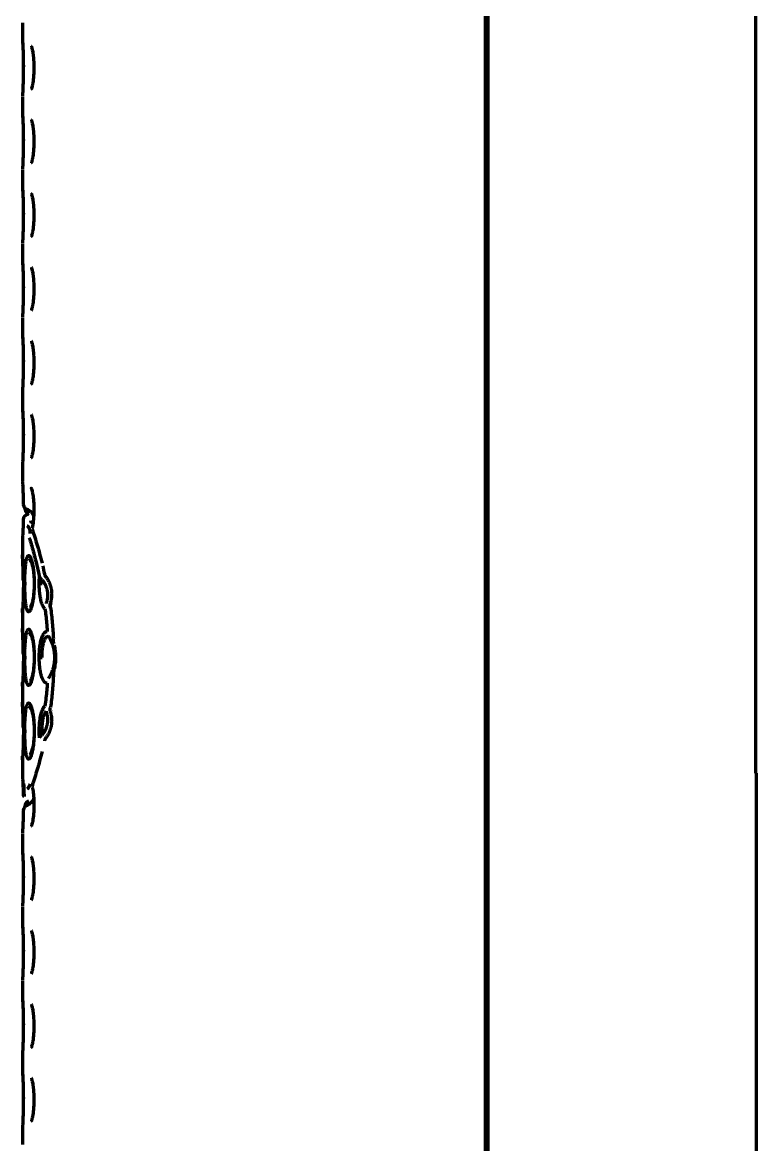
# Model space of a CAD drawing. Header units: inches. Extents: x -3077 to 7201, y 316 to 5463.
# Drawn here: x 5522.8 to 5557.7, y 2820.1 to 2873.4 of the extents above; entities that cross this region are included whole.
import ezdxf

# ---------------------------------------------------------------- set-up
doc = ezdxf.new("R2010")
doc.units = ezdxf.units.IN

msp = doc.modelspace()

# ---------------------------------------------------------------- linework, layer by layer
at = {"linetype": 'Continuous', "lineweight": 70}
for p, q in [((5557.603, 2957.856), (5557.603, 2837.756)), ((5544.779, 2778.654), (5544.779, 2953.332)), ((5544.826, 2778.716), (5544.826, 2953.271)), ((5544.904, 2778.716), (5544.904, 2953.271)), ((5522.779, 2873.391), (5522.779, 2872.621)), ((5522.781, 2869.938), (5522.78, 2869.919)), ((5522.779, 2869.891), (5522.779, 2869.121)), ((5522.779, 2866.391), (5522.779, 2865.621)), ((5522.781, 2866.438), (5522.78, 2866.419)), ((5522.779, 2862.891), (5522.779, 2862.121)), ((5522.781, 2862.938), (5522.78, 2862.919)), ((5522.779, 2859.391), (5522.779, 2858.621)), ((5522.781, 2859.438), (5522.78, 2859.419)), ((5522.779, 2855.891), (5522.779, 2855.121)), ((5522.781, 2855.938), (5522.78, 2855.919)), ((5522.779, 2852.391), (5522.779, 2851.621)), ((5522.781, 2852.438), (5522.78, 2852.419)), ((5522.894, 2850.331), (5522.907, 2850.246)), ((5523.061, 2850.067), (5522.904, 2849.983)), ((5523.242, 2849.347), (5523.263, 2849.239)), ((5523.254, 2849.407), (5523.246, 2849.378)), ((5523.252, 2849.314), (5523.258, 2849.238)), ((5522.779, 2848.891), (5522.779, 2848.121)), ((5522.779, 2848.101), (5522.779, 2848.121)), ((5522.894, 2846.756), (5522.974, 2846.756)), ((5523.323, 2846.756), (5523.337, 2846.756)), ((5523.578, 2846.756), (5523.709, 2846.756)), ((5522.779, 2845.411), (5522.779, 2845.391)), ((5524.114, 2845.624), (5524.099, 2845.591)), ((5522.779, 2845.391), (5522.779, 2844.621)), ((5522.779, 2844.601), (5522.779, 2844.621)), ((5522.894, 2843.256), (5522.974, 2843.256)), ((5523.323, 2843.256), (5523.337, 2843.256)), ((5523.578, 2843.256), (5523.709, 2843.256)), ((5522.779, 2841.911), (5522.779, 2841.891)), ((5522.779, 2841.891), (5522.779, 2841.121)), ((5522.779, 2841.101), (5522.779, 2841.121)), ((5524.099, 2840.922), (5524.114, 2840.888)), ((5524.131, 2840.678), (5524.138, 2840.669)), ((5522.894, 2839.756), (5522.974, 2839.756)), ((5523.323, 2839.756), (5523.337, 2839.756)), ((5523.578, 2839.756), (5523.709, 2839.756)), ((5522.779, 2838.411), (5522.779, 2838.391)), ((5522.779, 2838.391), (5522.779, 2837.621)), ((5557.654, 2837.756), (5557.603, 2837.756)), ((5557.654, 2774.131), (5557.654, 2837.756)), ((5523.263, 2837.272), (5523.238, 2837.161)), ((5523.252, 2837.198), (5523.249, 2837.103)), ((5523.258, 2837.273), (5523.252, 2837.198)), ((5522.908, 2836.267), (5522.894, 2836.181)), ((5522.779, 2834.891), (5522.779, 2834.121)), ((5522.779, 2831.391), (5522.779, 2830.621)), ((5522.781, 2831.438), (5522.78, 2831.419)), ((5522.779, 2827.891), (5522.779, 2827.121)), ((5522.781, 2827.938), (5522.78, 2827.919)), ((5522.779, 2824.391), (5522.779, 2823.621)), ((5522.781, 2824.438), (5522.78, 2824.419)), ((5522.779, 2820.891), (5522.779, 2820.121)), ((5522.781, 2820.938), (5522.78, 2820.919))]:
    msp.add_line(p, q, dxfattribs=at)
for centre, major_axis, ratio, start_param, end_param in [((5523.071, 2850.522), (-0.234, -0.089), 0.983214, 5.914532, 6.853297), ((5523.182, 2850.298), (0.106, 0.227), 0.805237, 1.945096, 3.138722), ((5523.067, 2849.8), (0.236, 0.082), 0.981783, 1.278121, 2.802583), ((5523.182, 2836.214), (0.106, -0.227), 0.805237, 3.143468, 4.33809)]:
    msp.add_ellipse(centre, major_axis=major_axis, ratio=ratio, start_param=start_param, end_param=end_param, dxfattribs=at)
for points, knots in [([(5522.779, 2872.62), (5522.779, 2872.617), (5522.779, 2872.609), (5522.779, 2872.599), (5522.78, 2872.593), (5522.78, 2872.592), (5522.78, 2872.591), (5522.78, 2872.59), (5522.78, 2872.589), (5522.78, 2872.585), (5522.783, 2872.534), (5522.796, 2872.317), (5522.813, 2871.931), (5522.819, 2871.62), (5522.821, 2871.438)], [0, 0, 0, 0, 0.005451, 0.013653, 0.014988, 0.015852, 0.016811, 0.018403, 0.022098, 0.036367, 0.226729, 0.471139, 0.720389, 1, 1, 1, 1]), ([(5522.78, 2872.588), (5522.78, 2872.588), (5522.78, 2872.588), (5522.781, 2872.574), (5522.787, 2872.472), (5522.797, 2872.302), (5522.802, 2872.158), (5522.803, 2872.141)], [0, 0, 0, 0, 0.009366, 0.125991, 0.50913, 0.941771, 1, 1, 1, 1]), ([(5522.803, 2872.141), (5522.808, 2872.034), (5522.816, 2871.781), (5522.821, 2871.473), (5522.822, 2871.305), (5522.822, 2871.305)], [0, 0, 0, 0, 0.452432, 0.999953, 1, 1, 1, 1]), ([(5523.199, 2872.283), (5523.201, 2872.28), (5523.208, 2872.263), (5523.233, 2872.178), (5523.259, 2872.069), (5523.271, 2871.975), (5523.273, 2871.954)], [0, 0, 0, 0, 0.178169, 0.4765, 0.887764, 1, 1, 1, 1]), ([(5522.821, 2871.438), (5522.822, 2871.248), (5522.821, 2870.896), (5522.807, 2870.421), (5522.789, 2870.079), (5522.783, 2869.969), (5522.781, 2869.938)], [0, 0, 0, 0, 0.268394, 0.530216, 0.758686, 1, 1, 1, 1]), ([(5523.32, 2871.374), (5523.321, 2871.358), (5523.329, 2871.197), (5523.314, 2870.896), (5523.286, 2870.603), (5523.264, 2870.497), (5523.26, 2870.479)], [0, 0, 0, 0, 0.051676, 0.507762, 0.911768, 1, 1, 1, 1]), ([(5523.26, 2870.479), (5523.249, 2870.416), (5523.232, 2870.32), (5523.205, 2870.242), (5523.202, 2870.234), (5523.201, 2870.233)], [0, 0, 0, 0, 0.446092, 0.85264, 1, 1, 1, 1]), ([(5522.779, 2869.12), (5522.779, 2869.117), (5522.779, 2869.109), (5522.779, 2869.099), (5522.78, 2869.093), (5522.78, 2869.092), (5522.78, 2869.091), (5522.78, 2869.09), (5522.78, 2869.089), (5522.78, 2869.085), (5522.783, 2869.034), (5522.796, 2868.817), (5522.813, 2868.431), (5522.819, 2868.12), (5522.821, 2867.938)], [0, 0, 0, 0, 0.005452, 0.013653, 0.014988, 0.015852, 0.016811, 0.018403, 0.022098, 0.036366, 0.226711, 0.471122, 0.720371, 1, 1, 1, 1]), ([(5522.78, 2869.088), (5522.78, 2869.088), (5522.78, 2869.088), (5522.781, 2869.074), (5522.787, 2868.972), (5522.797, 2868.802), (5522.802, 2868.658), (5522.803, 2868.641)], [0, 0, 0, 0, 0.009366, 0.125992, 0.509132, 0.941774, 1, 1, 1, 1]), ([(5522.803, 2868.641), (5522.808, 2868.534), (5522.816, 2868.281), (5522.821, 2867.973), (5522.822, 2867.805), (5522.822, 2867.805)], [0, 0, 0, 0, 0.452435, 0.999956, 1, 1, 1, 1]), ([(5523.199, 2868.783), (5523.201, 2868.78), (5523.208, 2868.763), (5523.233, 2868.678), (5523.259, 2868.569), (5523.271, 2868.475), (5523.273, 2868.454)], [0, 0, 0, 0, 0.178169, 0.4765, 0.887764, 1, 1, 1, 1]), ([(5522.821, 2867.938), (5522.822, 2867.748), (5522.821, 2867.396), (5522.807, 2866.921), (5522.789, 2866.579), (5522.783, 2866.469), (5522.781, 2866.438)], [0, 0, 0, 0, 0.268394, 0.530216, 0.758686, 1, 1, 1, 1]), ([(5523.32, 2867.874), (5523.321, 2867.858), (5523.329, 2867.697), (5523.314, 2867.396), (5523.286, 2867.103), (5523.264, 2866.997), (5523.26, 2866.979)], [0, 0, 0, 0, 0.051676, 0.507762, 0.911768, 1, 1, 1, 1]), ([(5523.26, 2866.979), (5523.249, 2866.916), (5523.232, 2866.82), (5523.205, 2866.742), (5523.202, 2866.734), (5523.201, 2866.733)], [0, 0, 0, 0, 0.446092, 0.85264, 1, 1, 1, 1]), ([(5522.779, 2865.62), (5522.779, 2865.617), (5522.779, 2865.609), (5522.779, 2865.599), (5522.78, 2865.593), (5522.78, 2865.592), (5522.78, 2865.591), (5522.78, 2865.59), (5522.78, 2865.589), (5522.78, 2865.585), (5522.783, 2865.534), (5522.796, 2865.317), (5522.813, 2864.931), (5522.819, 2864.62), (5522.821, 2864.438)], [0, 0, 0, 0, 0.005451, 0.013653, 0.014988, 0.015852, 0.016811, 0.018403, 0.022098, 0.036368, 0.226747, 0.471156, 0.720407, 1, 1, 1, 1]), ([(5522.78, 2865.588), (5522.78, 2865.588), (5522.78, 2865.588), (5522.781, 2865.574), (5522.787, 2865.472), (5522.797, 2865.302), (5522.802, 2865.158), (5522.803, 2865.141)], [0, 0, 0, 0, 0.009366, 0.125992, 0.509132, 0.941773, 1, 1, 1, 1]), ([(5522.803, 2865.141), (5522.808, 2865.034), (5522.816, 2864.781), (5522.821, 2864.473), (5522.822, 2864.305), (5522.822, 2864.305)], [0, 0, 0, 0, 0.452434, 0.999955, 1, 1, 1, 1]), ([(5523.199, 2865.283), (5523.201, 2865.28), (5523.208, 2865.263), (5523.233, 2865.178), (5523.259, 2865.069), (5523.271, 2864.975), (5523.273, 2864.954)], [0, 0, 0, 0, 0.178169, 0.4765, 0.887764, 1, 1, 1, 1]), ([(5522.821, 2864.438), (5522.822, 2864.248), (5522.821, 2863.896), (5522.807, 2863.421), (5522.789, 2863.079), (5522.783, 2862.969), (5522.781, 2862.938)], [0, 0, 0, 0, 0.268394, 0.530216, 0.758686, 1, 1, 1, 1]), ([(5523.32, 2864.374), (5523.321, 2864.358), (5523.329, 2864.197), (5523.314, 2863.896), (5523.286, 2863.603), (5523.264, 2863.497), (5523.26, 2863.479)], [0, 0, 0, 0, 0.051676, 0.507762, 0.911768, 1, 1, 1, 1]), ([(5523.26, 2863.479), (5523.249, 2863.416), (5523.232, 2863.32), (5523.205, 2863.242), (5523.202, 2863.234), (5523.201, 2863.233)], [0, 0, 0, 0, 0.446092, 0.85264, 1, 1, 1, 1]), ([(5522.779, 2862.12), (5522.779, 2862.117), (5522.779, 2862.109), (5522.779, 2862.099), (5522.78, 2862.093), (5522.78, 2862.092), (5522.78, 2862.091), (5522.78, 2862.09), (5522.78, 2862.089), (5522.78, 2862.085), (5522.783, 2862.034), (5522.796, 2861.817), (5522.813, 2861.431), (5522.819, 2861.12), (5522.821, 2860.938)], [0, 0, 0, 0, 0.005452, 0.013653, 0.014988, 0.015852, 0.016811, 0.018403, 0.022098, 0.036367, 0.226718, 0.471129, 0.720378, 1, 1, 1, 1]), ([(5522.78, 2862.088), (5522.78, 2862.088), (5522.78, 2862.088), (5522.781, 2862.074), (5522.787, 2861.972), (5522.797, 2861.802), (5522.802, 2861.658), (5522.803, 2861.641)], [0, 0, 0, 0, 0.009366, 0.125991, 0.50913, 0.941771, 1, 1, 1, 1]), ([(5522.803, 2861.641), (5522.808, 2861.534), (5522.816, 2861.281), (5522.821, 2860.973), (5522.822, 2860.805), (5522.822, 2860.805)], [0, 0, 0, 0, 0.452432, 0.999953, 1, 1, 1, 1]), ([(5523.199, 2861.783), (5523.201, 2861.78), (5523.208, 2861.763), (5523.233, 2861.678), (5523.259, 2861.569), (5523.271, 2861.475), (5523.273, 2861.454)], [0, 0, 0, 0, 0.178169, 0.4765, 0.887764, 1, 1, 1, 1]), ([(5522.821, 2860.938), (5522.822, 2860.748), (5522.821, 2860.396), (5522.807, 2859.921), (5522.789, 2859.579), (5522.783, 2859.469), (5522.781, 2859.438)], [0, 0, 0, 0, 0.268394, 0.530216, 0.758686, 1, 1, 1, 1]), ([(5523.32, 2860.874), (5523.321, 2860.858), (5523.329, 2860.697), (5523.314, 2860.396), (5523.286, 2860.103), (5523.264, 2859.997), (5523.26, 2859.979)], [0, 0, 0, 0, 0.051676, 0.507762, 0.911768, 1, 1, 1, 1]), ([(5523.26, 2859.979), (5523.249, 2859.916), (5523.232, 2859.82), (5523.205, 2859.742), (5523.202, 2859.734), (5523.201, 2859.733)], [0, 0, 0, 0, 0.446092, 0.85264, 1, 1, 1, 1]), ([(5522.779, 2858.62), (5522.779, 2858.617), (5522.779, 2858.609), (5522.779, 2858.599), (5522.78, 2858.593), (5522.78, 2858.592), (5522.78, 2858.591), (5522.78, 2858.59), (5522.78, 2858.589), (5522.78, 2858.585), (5522.783, 2858.534), (5522.796, 2858.317), (5522.813, 2857.931), (5522.819, 2857.62), (5522.821, 2857.438)], [0, 0, 0, 0, 0.005451, 0.013653, 0.014988, 0.015852, 0.016811, 0.018403, 0.022098, 0.036368, 0.226747, 0.471156, 0.720407, 1, 1, 1, 1]), ([(5522.78, 2858.588), (5522.78, 2858.588), (5522.78, 2858.588), (5522.781, 2858.574), (5522.787, 2858.472), (5522.797, 2858.302), (5522.802, 2858.158), (5522.803, 2858.141)], [0, 0, 0, 0, 0.009366, 0.125992, 0.509133, 0.941774, 1, 1, 1, 1]), ([(5523.199, 2858.283), (5523.201, 2858.28), (5523.208, 2858.263), (5523.233, 2858.178), (5523.259, 2858.069), (5523.271, 2857.975), (5523.273, 2857.954)], [0, 0, 0, 0, 0.178169, 0.4765, 0.887764, 1, 1, 1, 1]), ([(5522.803, 2858.141), (5522.808, 2858.034), (5522.816, 2857.781), (5522.821, 2857.473), (5522.822, 2857.305), (5522.822, 2857.305)], [0, 0, 0, 0, 0.452436, 0.999956, 1, 1, 1, 1]), ([(5522.821, 2857.438), (5522.822, 2857.248), (5522.821, 2856.896), (5522.807, 2856.421), (5522.789, 2856.079), (5522.783, 2855.969), (5522.781, 2855.938)], [0, 0, 0, 0, 0.268394, 0.530216, 0.758686, 1, 1, 1, 1]), ([(5523.32, 2857.374), (5523.321, 2857.358), (5523.329, 2857.197), (5523.314, 2856.896), (5523.286, 2856.603), (5523.264, 2856.497), (5523.26, 2856.479)], [0, 0, 0, 0, 0.051676, 0.507762, 0.911768, 1, 1, 1, 1]), ([(5523.26, 2856.479), (5523.249, 2856.416), (5523.232, 2856.32), (5523.205, 2856.242), (5523.202, 2856.234), (5523.201, 2856.233)], [0, 0, 0, 0, 0.446092, 0.85264, 1, 1, 1, 1]), ([(5522.779, 2855.12), (5522.779, 2855.117), (5522.779, 2855.109), (5522.779, 2855.099), (5522.78, 2855.093), (5522.78, 2855.092), (5522.78, 2855.091), (5522.78, 2855.09), (5522.78, 2855.089), (5522.78, 2855.085), (5522.783, 2855.034), (5522.796, 2854.817), (5522.813, 2854.431), (5522.819, 2854.12), (5522.821, 2853.938)], [0, 0, 0, 0, 0.005452, 0.013653, 0.014988, 0.015852, 0.016811, 0.018403, 0.022098, 0.036367, 0.226725, 0.471135, 0.720384, 1, 1, 1, 1]), ([(5522.78, 2855.088), (5522.78, 2855.088), (5522.78, 2855.088), (5522.781, 2855.074), (5522.787, 2854.972), (5522.797, 2854.802), (5522.802, 2854.658), (5522.803, 2854.641)], [0, 0, 0, 0, 0.009366, 0.125992, 0.509132, 0.941773, 1, 1, 1, 1]), ([(5522.803, 2854.641), (5522.808, 2854.534), (5522.816, 2854.281), (5522.821, 2853.973), (5522.822, 2853.805), (5522.822, 2853.805)], [0, 0, 0, 0, 0.452434, 0.999955, 1, 1, 1, 1]), ([(5523.199, 2854.783), (5523.201, 2854.78), (5523.208, 2854.763), (5523.233, 2854.678), (5523.259, 2854.569), (5523.271, 2854.475), (5523.273, 2854.454)], [0, 0, 0, 0, 0.178169, 0.4765, 0.887764, 1, 1, 1, 1]), ([(5522.821, 2853.938), (5522.822, 2853.748), (5522.821, 2853.396), (5522.807, 2852.921), (5522.789, 2852.579), (5522.783, 2852.469), (5522.781, 2852.438)], [0, 0, 0, 0, 0.268394, 0.530216, 0.758686, 1, 1, 1, 1]), ([(5523.32, 2853.874), (5523.321, 2853.858), (5523.329, 2853.697), (5523.314, 2853.396), (5523.286, 2853.103), (5523.264, 2852.997), (5523.26, 2852.979)], [0, 0, 0, 0, 0.051676, 0.507762, 0.911768, 1, 1, 1, 1]), ([(5523.26, 2852.979), (5523.249, 2852.916), (5523.232, 2852.82), (5523.205, 2852.742), (5523.202, 2852.734), (5523.201, 2852.733)], [0, 0, 0, 0, 0.446092, 0.85264, 1, 1, 1, 1]), ([(5522.781, 2851.569), (5522.782, 2851.565), (5522.784, 2851.519), (5522.796, 2851.318), (5522.804, 2851.119), (5522.807, 2851.026)], [0, 0, 0, 0, 0.304914, 0.718097, 1, 1, 1, 1]), ([(5523.199, 2851.284), (5523.199, 2851.284), (5523.198, 2851.286), (5523.212, 2851.253), (5523.238, 2851.159), (5523.277, 2850.964), (5523.313, 2850.656), (5523.329, 2850.246), (5523.311, 2849.833), (5523.277, 2849.545), (5523.255, 2849.443), (5523.25, 2849.422)], [0, 0, 0, 0, 0.004002, 0.064211, 0.150309, 0.266186, 0.418417, 0.596531, 0.788209, 0.953249, 1, 1, 1, 1]), ([(5522.912, 2850.247), (5522.915, 2850.233), (5522.928, 2850.193), (5522.973, 2850.139), (5523.026, 2850.096), (5523.063, 2850.079), (5523.078, 2850.074)], [0, 0, 0, 0, 0.167391, 0.47993, 0.805158, 1, 1, 1, 1]), ([(5523.337, 2849.927), (5523.328, 2849.958), (5523.302, 2850.021), (5523.262, 2850.078), (5523.226, 2850.12), (5523.213, 2850.133), (5523.185, 2850.16), (5523.17, 2850.173), (5523.123, 2850.21), (5523.088, 2850.234), (5523.049, 2850.255)], [0, 0, 0, 0, 0.237175, 0.49145, 0.49145, 0.618588, 0.618588, 0.745725, 0.745725, 1, 1, 1, 1]), ([(5522.818, 2849.8), (5522.816, 2849.727), (5522.813, 2849.593), (5522.807, 2849.423), (5522.801, 2849.282), (5522.795, 2849.167), (5522.79, 2849.076), (5522.786, 2849.006), (5522.783, 2848.955), (5522.781, 2848.92), (5522.779, 2848.898), (5522.779, 2848.892), (5522.779, 2848.891)], [0, 0, 0, 0, 0.10079, 0.20158, 0.30237, 0.40316, 0.50395, 0.60474, 0.70553, 0.80632, 0.90711, 1, 1, 1, 1]), ([(5522.857, 2849.857), (5522.842, 2849.848), (5522.831, 2849.838), (5522.818, 2849.819), (5522.815, 2849.81), (5522.818, 2849.8)], [0, 0, 0, 0, 0.5, 0.5, 1, 1, 1, 1]), ([(5523.252, 2849.314), (5523.288, 2849.203), (5523.326, 2849.087), (5523.402, 2848.843), (5523.44, 2848.716), (5523.518, 2848.45), (5523.557, 2848.312), (5523.634, 2848.025), (5523.673, 2847.876), (5523.712, 2847.721)], [0, 0, 0, 0, 0.25, 0.25, 0.5, 0.5, 0.75, 0.75, 1, 1, 1, 1]), ([(5522.822, 2846.908), (5522.822, 2846.953), (5522.82, 2847.084), (5522.817, 2847.28), (5522.811, 2847.478), (5522.805, 2847.64), (5522.799, 2847.769), (5522.794, 2847.873), (5522.789, 2847.956), (5522.785, 2848.022), (5522.782, 2848.074), (5522.78, 2848.11), (5522.779, 2848.12), (5522.779, 2848.121)], [0, 0, 0, 0, 0.047915, 0.143744, 0.239573, 0.335402, 0.431232, 0.527061, 0.62289, 0.718719, 0.814549, 0.910378, 1, 1, 1, 1]), ([(5522.779, 2848.121), (5522.779, 2848.12), (5522.779, 2848.114), (5522.781, 2848.091), (5522.783, 2848.05), (5522.787, 2847.988), (5522.792, 2847.897), (5522.799, 2847.771), (5522.806, 2847.607), (5522.813, 2847.401), (5522.82, 2847.143), (5522.823, 2846.84), (5522.822, 2846.526), (5522.817, 2846.243), (5522.81, 2846.01), (5522.803, 2845.824), (5522.796, 2845.677), (5522.79, 2845.565), (5522.785, 2845.485), (5522.782, 2845.433), (5522.78, 2845.401), (5522.779, 2845.392), (5522.779, 2845.391)], [0, 0, 0, 0, 0.046298, 0.096671, 0.147045, 0.197418, 0.247791, 0.298164, 0.348538, 0.398911, 0.449284, 0.499657, 0.550031, 0.600404, 0.650777, 0.70115, 0.751524, 0.801897, 0.85227, 0.902643, 0.953017, 1, 1, 1, 1]), ([(5522.825, 2847.911), (5522.825, 2847.91), (5522.825, 2847.906), (5522.827, 2847.885), (5522.829, 2847.849), (5522.832, 2847.795), (5522.836, 2847.716), (5522.842, 2847.609), (5522.848, 2847.468), (5522.854, 2847.29), (5522.859, 2847.072), (5522.862, 2846.824), (5522.861, 2846.569), (5522.857, 2846.334), (5522.851, 2846.135), (5522.845, 2845.974), (5522.839, 2845.847), (5522.834, 2845.752), (5522.83, 2845.683), (5522.827, 2845.636), (5522.826, 2845.608), (5522.825, 2845.601), (5522.825, 2845.601)], [0, 0, 0, 0, 0.031197, 0.064855, 0.099946, 0.138126, 0.180786, 0.228687, 0.281799, 0.340714, 0.407151, 0.480229, 0.554684, 0.624661, 0.687464, 0.743649, 0.794691, 0.841364, 0.884021, 0.92287, 0.961222, 1, 1, 1, 1]), ([(5523.094, 2847.863), (5523.096, 2847.865), (5523.108, 2847.876), (5523.133, 2847.881), (5523.17, 2847.847), (5523.21, 2847.765), (5523.249, 2847.636), (5523.285, 2847.463), (5523.314, 2847.251), (5523.333, 2847.011), (5523.337, 2846.84), (5523.337, 2846.756)], [0, 0, 0, 0, 0.019444, 0.120176, 0.230366, 0.34832, 0.471565, 0.596533, 0.727563, 0.864452, 1, 1, 1, 1]), ([(5523.337, 2846.756), (5523.337, 2846.693), (5523.335, 2846.575), (5523.326, 2846.409), (5523.313, 2846.267), (5523.298, 2846.144), (5523.282, 2846.039), (5523.264, 2845.947), (5523.245, 2845.866), (5523.224, 2845.793), (5523.2, 2845.727), (5523.173, 2845.673), (5523.144, 2845.639), (5523.124, 2845.634), (5523.115, 2845.636)], [0, 0, 0, 0, 0.107254, 0.203687, 0.29049, 0.369162, 0.441722, 0.510552, 0.57831, 0.64819, 0.72397, 0.809362, 0.906194, 1, 1, 1, 1]), ([(5522.779, 2845.391), (5522.779, 2845.392), (5522.779, 2845.398), (5522.781, 2845.424), (5522.784, 2845.469), (5522.787, 2845.528), (5522.79, 2845.577), (5522.791, 2845.597)], [0, 0, 0, 0, 0.205481, 0.428396, 0.651312, 0.874227, 1, 1, 1, 1]), ([(5524.114, 2845.624), (5524.146, 2845.382), (5524.174, 2845.138), (5524.22, 2844.641), (5524.239, 2844.389), (5524.251, 2844.134)], [0, 0, 0, 0, 0.5, 0.5, 1, 1, 1, 1]), ([(5522.822, 2843.408), (5522.822, 2843.453), (5522.82, 2843.584), (5522.817, 2843.78), (5522.811, 2843.978), (5522.805, 2844.14), (5522.799, 2844.269), (5522.794, 2844.373), (5522.789, 2844.456), (5522.785, 2844.522), (5522.782, 2844.574), (5522.78, 2844.61), (5522.779, 2844.62), (5522.779, 2844.621)], [0, 0, 0, 0, 0.047915, 0.143744, 0.239573, 0.335402, 0.431232, 0.527061, 0.62289, 0.718719, 0.814549, 0.910378, 1, 1, 1, 1]), ([(5522.779, 2844.621), (5522.779, 2844.62), (5522.779, 2844.614), (5522.781, 2844.591), (5522.783, 2844.55), (5522.787, 2844.488), (5522.792, 2844.397), (5522.799, 2844.271), (5522.806, 2844.107), (5522.813, 2843.901), (5522.82, 2843.643), (5522.823, 2843.34), (5522.822, 2843.026), (5522.817, 2842.743), (5522.81, 2842.51), (5522.803, 2842.324), (5522.796, 2842.177), (5522.79, 2842.065), (5522.785, 2841.985), (5522.782, 2841.933), (5522.78, 2841.901), (5522.779, 2841.892), (5522.779, 2841.891)], [0, 0, 0, 0, 0.046298, 0.096671, 0.147045, 0.197418, 0.247791, 0.298164, 0.348538, 0.398911, 0.449284, 0.499657, 0.550031, 0.600404, 0.650777, 0.70115, 0.751524, 0.801897, 0.85227, 0.902643, 0.953017, 1, 1, 1, 1]), ([(5522.825, 2844.411), (5522.825, 2844.41), (5522.825, 2844.406), (5522.827, 2844.385), (5522.829, 2844.349), (5522.832, 2844.295), (5522.836, 2844.216), (5522.842, 2844.109), (5522.848, 2843.968), (5522.854, 2843.79), (5522.859, 2843.572), (5522.862, 2843.324), (5522.861, 2843.069), (5522.857, 2842.834), (5522.851, 2842.635), (5522.845, 2842.474), (5522.839, 2842.347), (5522.834, 2842.252), (5522.83, 2842.183), (5522.827, 2842.136), (5522.826, 2842.108), (5522.825, 2842.101), (5522.825, 2842.101)], [0, 0, 0, 0, 0.031197, 0.064855, 0.099946, 0.138126, 0.180786, 0.228687, 0.281799, 0.340714, 0.407151, 0.480229, 0.554684, 0.624661, 0.687464, 0.743649, 0.794691, 0.841364, 0.884021, 0.92287, 0.961222, 1, 1, 1, 1]), ([(5523.094, 2844.363), (5523.096, 2844.365), (5523.108, 2844.376), (5523.133, 2844.381), (5523.17, 2844.347), (5523.21, 2844.265), (5523.249, 2844.136), (5523.285, 2843.963), (5523.314, 2843.751), (5523.333, 2843.511), (5523.337, 2843.34), (5523.337, 2843.256)], [0, 0, 0, 0, 0.019444, 0.120176, 0.230366, 0.34832, 0.471565, 0.596533, 0.727563, 0.864452, 1, 1, 1, 1]), ([(5524.285, 2843.83), (5524.296, 2843.787), (5524.305, 2843.743), (5524.322, 2843.652), (5524.329, 2843.605), (5524.337, 2843.532), (5524.34, 2843.507), (5524.344, 2843.458), (5524.346, 2843.433), (5524.35, 2843.358), (5524.352, 2843.307), (5524.352, 2843.205), (5524.351, 2843.155), (5524.345, 2843.055), (5524.341, 2843.006), (5524.332, 2842.933), (5524.329, 2842.909), (5524.322, 2842.862), (5524.318, 2842.838), (5524.305, 2842.769), (5524.296, 2842.725), (5524.285, 2842.682)], [0, 0, 0, 0, 0.125, 0.125, 0.25, 0.25, 0.3125, 0.3125, 0.375, 0.375, 0.5, 0.5, 0.625, 0.625, 0.75, 0.75, 0.8125, 0.8125, 0.875, 0.875, 1, 1, 1, 1]), ([(5523.337, 2843.256), (5523.337, 2843.193), (5523.335, 2843.075), (5523.326, 2842.909), (5523.313, 2842.767), (5523.298, 2842.644), (5523.282, 2842.539), (5523.264, 2842.447), (5523.245, 2842.366), (5523.224, 2842.293), (5523.2, 2842.227), (5523.173, 2842.173), (5523.144, 2842.139), (5523.124, 2842.134), (5523.115, 2842.136)], [0, 0, 0, 0, 0.107254, 0.203687, 0.29049, 0.369162, 0.441722, 0.510552, 0.57831, 0.64819, 0.72397, 0.809362, 0.906194, 1, 1, 1, 1]), ([(5524.251, 2842.378), (5524.239, 2842.123), (5524.22, 2841.871), (5524.174, 2841.374), (5524.146, 2841.129), (5524.114, 2840.888)], [0, 0, 0, 0, 0.5, 0.5, 1, 1, 1, 1]), ([(5524.285, 2842.682), (5524.271, 2842.633), (5524.26, 2842.583), (5524.249, 2842.482), (5524.247, 2842.43), (5524.251, 2842.378)], [0, 0, 0, 0, 0.5, 0.5, 1, 1, 1, 1]), ([(5522.779, 2841.891), (5522.779, 2841.892), (5522.779, 2841.898), (5522.781, 2841.924), (5522.784, 2841.969), (5522.787, 2842.028), (5522.79, 2842.077), (5522.791, 2842.097)], [0, 0, 0, 0, 0.205481, 0.428396, 0.651312, 0.874227, 1, 1, 1, 1]), ([(5522.822, 2839.908), (5522.822, 2839.953), (5522.82, 2840.084), (5522.817, 2840.28), (5522.811, 2840.478), (5522.805, 2840.64), (5522.799, 2840.769), (5522.794, 2840.873), (5522.789, 2840.956), (5522.785, 2841.022), (5522.782, 2841.074), (5522.78, 2841.11), (5522.779, 2841.12), (5522.779, 2841.121)], [0, 0, 0, 0, 0.047915, 0.143744, 0.239573, 0.335402, 0.431232, 0.527061, 0.62289, 0.718719, 0.814549, 0.910378, 1, 1, 1, 1]), ([(5522.779, 2841.121), (5522.779, 2841.12), (5522.779, 2841.114), (5522.781, 2841.091), (5522.783, 2841.05), (5522.787, 2840.988), (5522.792, 2840.897), (5522.799, 2840.771), (5522.806, 2840.607), (5522.813, 2840.401), (5522.82, 2840.143), (5522.823, 2839.84), (5522.822, 2839.526), (5522.817, 2839.243), (5522.81, 2839.01), (5522.803, 2838.824), (5522.796, 2838.677), (5522.79, 2838.565), (5522.785, 2838.485), (5522.782, 2838.433), (5522.78, 2838.401), (5522.779, 2838.392), (5522.779, 2838.391)], [0, 0, 0, 0, 0.046298, 0.096671, 0.147045, 0.197418, 0.247791, 0.298164, 0.348538, 0.398911, 0.449284, 0.499657, 0.550031, 0.600404, 0.650777, 0.70115, 0.751524, 0.801897, 0.85227, 0.902643, 0.953017, 1, 1, 1, 1]), ([(5522.825, 2840.911), (5522.825, 2840.91), (5522.825, 2840.906), (5522.827, 2840.885), (5522.829, 2840.849), (5522.832, 2840.795), (5522.836, 2840.716), (5522.842, 2840.609), (5522.848, 2840.468), (5522.854, 2840.29), (5522.859, 2840.072), (5522.862, 2839.824), (5522.861, 2839.569), (5522.857, 2839.334), (5522.851, 2839.135), (5522.845, 2838.974), (5522.839, 2838.847), (5522.834, 2838.752), (5522.83, 2838.683), (5522.827, 2838.636), (5522.826, 2838.608), (5522.825, 2838.601), (5522.825, 2838.601)], [0, 0, 0, 0, 0.031197, 0.064855, 0.099946, 0.138126, 0.180786, 0.228687, 0.281799, 0.340714, 0.407151, 0.480229, 0.554684, 0.624661, 0.687464, 0.743649, 0.794691, 0.841364, 0.884021, 0.92287, 0.961222, 1, 1, 1, 1]), ([(5523.094, 2840.863), (5523.096, 2840.865), (5523.108, 2840.876), (5523.133, 2840.881), (5523.17, 2840.847), (5523.21, 2840.765), (5523.249, 2840.636), (5523.285, 2840.463), (5523.314, 2840.251), (5523.333, 2840.011), (5523.337, 2839.84), (5523.337, 2839.756)], [0, 0, 0, 0, 0.019444, 0.120176, 0.230366, 0.34832, 0.471565, 0.596533, 0.727563, 0.864452, 1, 1, 1, 1]), ([(5523.337, 2839.756), (5523.337, 2839.693), (5523.335, 2839.575), (5523.326, 2839.409), (5523.313, 2839.267), (5523.298, 2839.144), (5523.282, 2839.039), (5523.264, 2838.947), (5523.245, 2838.866), (5523.224, 2838.793), (5523.2, 2838.727), (5523.173, 2838.673), (5523.144, 2838.639), (5523.124, 2838.634), (5523.115, 2838.636)], [0, 0, 0, 0, 0.107254, 0.203687, 0.29049, 0.369162, 0.441722, 0.510552, 0.57831, 0.64819, 0.72397, 0.809362, 0.906194, 1, 1, 1, 1]), ([(5522.779, 2838.391), (5522.779, 2838.392), (5522.779, 2838.398), (5522.781, 2838.424), (5522.784, 2838.469), (5522.787, 2838.528), (5522.79, 2838.577), (5522.791, 2838.597)], [0, 0, 0, 0, 0.205481, 0.428396, 0.651312, 0.874227, 1, 1, 1, 1]), ([(5523.131, 2838.636), (5523.132, 2838.637), (5523.145, 2838.642), (5523.171, 2838.666), (5523.209, 2838.744), (5523.24, 2838.843), (5523.257, 2838.916), (5523.262, 2838.94)], [0, 0, 0, 0, 0.030475, 0.288077, 0.567563, 0.865744, 1, 1, 1, 1]), ([(5523.712, 2838.791), (5523.673, 2838.636), (5523.634, 2838.487), (5523.557, 2838.199), (5523.518, 2838.061), (5523.44, 2837.796), (5523.402, 2837.669), (5523.326, 2837.425), (5523.288, 2837.308), (5523.252, 2837.198)], [0, 0, 0, 0, 0.25, 0.25, 0.5, 0.5, 0.75, 0.75, 1, 1, 1, 1]), ([(5522.779, 2837.621), (5522.779, 2837.62), (5522.779, 2837.616), (5522.78, 2837.598), (5522.782, 2837.567), (5522.785, 2837.522), (5522.789, 2837.457), (5522.794, 2837.37), (5522.799, 2837.254), (5522.806, 2837.11), (5522.812, 2836.932), (5522.816, 2836.79), (5522.818, 2836.712)], [0, 0, 0, 0, 0.091889, 0.192791, 0.293692, 0.394593, 0.495494, 0.596395, 0.697296, 0.798198, 0.899099, 1, 1, 1, 1]), ([(5522.834, 2837.265), (5522.834, 2837.25), (5522.837, 2837.204), (5522.842, 2837.109), (5522.848, 2836.968), (5522.853, 2836.813), (5522.856, 2836.703), (5522.857, 2836.655)], [0, 0, 0, 0, 0.111002, 0.320663, 0.553134, 0.810999, 1, 1, 1, 1]), ([(5523.126, 2837.231), (5523.125, 2837.222), (5523.121, 2837.202), (5523.114, 2837.173), (5523.103, 2837.145), (5523.091, 2837.117), (5523.075, 2837.088), (5523.057, 2837.061), (5523.035, 2837.034), (5523.016, 2837.014), (5523.005, 2837.004)], [0, 0, 0, 0, 0.116141, 0.242406, 0.368672, 0.494938, 0.621203, 0.747469, 0.873734, 1, 1, 1, 1]), ([(5523.248, 2837.098), (5523.253, 2837.077), (5523.273, 2836.985), (5523.305, 2836.737), (5523.328, 2836.353), (5523.319, 2835.93), (5523.281, 2835.571), (5523.239, 2835.348), (5523.207, 2835.247), (5523.202, 2835.234), (5523.201, 2835.233)], [0, 0, 0, 0, 0.045905, 0.189694, 0.363312, 0.553981, 0.726181, 0.86726, 0.961201, 1, 1, 1, 1]), ([(5522.818, 2836.712), (5522.815, 2836.702), (5522.818, 2836.692), (5522.831, 2836.673), (5522.842, 2836.664), (5522.857, 2836.655)], [0, 0, 0, 0, 0.5, 0.5, 1, 1, 1, 1]), ([(5523.077, 2836.439), (5523.038, 2836.424), (5522.979, 2836.381), (5522.918, 2836.312), (5522.91, 2836.27), (5522.909, 2836.267)], [0, 0, 0, 0, 0.512301, 0.960907, 1, 1, 1, 1]), ([(5523.049, 2836.256), (5523.087, 2836.278), (5523.157, 2836.324), (5523.213, 2836.376), (5523.261, 2836.432), (5523.282, 2836.462), (5523.308, 2836.509), (5523.315, 2836.525), (5523.325, 2836.549), (5523.328, 2836.556), (5523.33, 2836.563)], [0, 0, 0, 0, 0.268646, 0.537291, 0.537291, 0.805937, 0.805937, 0.94026, 0.94026, 1, 1, 1, 1]), ([(5522.817, 2835.874), (5522.816, 2835.786), (5522.811, 2835.536), (5522.796, 2835.208), (5522.783, 2834.971), (5522.78, 2834.924), (5522.78, 2834.922)], [0, 0, 0, 0, 0.158069, 0.477678, 0.749917, 1, 1, 1, 1]), ([(5522.779, 2834.12), (5522.779, 2834.117), (5522.779, 2834.109), (5522.779, 2834.099), (5522.78, 2834.093), (5522.78, 2834.092), (5522.78, 2834.091), (5522.78, 2834.09), (5522.78, 2834.089), (5522.78, 2834.085), (5522.783, 2834.034), (5522.796, 2833.817), (5522.813, 2833.431), (5522.819, 2833.12), (5522.821, 2832.938)], [0, 0, 0, 0, 0.005452, 0.013653, 0.014988, 0.015852, 0.016811, 0.018403, 0.022098, 0.036367, 0.226719, 0.47113, 0.720379, 1, 1, 1, 1]), ([(5522.78, 2834.088), (5522.78, 2834.088), (5522.78, 2834.088), (5522.781, 2834.074), (5522.787, 2833.972), (5522.797, 2833.802), (5522.802, 2833.658), (5522.803, 2833.641)], [0, 0, 0, 0, 0.009366, 0.125992, 0.509133, 0.941775, 1, 1, 1, 1]), ([(5523.199, 2833.783), (5523.201, 2833.78), (5523.208, 2833.763), (5523.233, 2833.678), (5523.259, 2833.569), (5523.271, 2833.475), (5523.273, 2833.454)], [0, 0, 0, 0, 0.178169, 0.4765, 0.887764, 1, 1, 1, 1]), ([(5522.803, 2833.641), (5522.808, 2833.534), (5522.816, 2833.281), (5522.821, 2832.973), (5522.822, 2832.805), (5522.822, 2832.805)], [0, 0, 0, 0, 0.452436, 0.999957, 1, 1, 1, 1]), ([(5522.821, 2832.938), (5522.822, 2832.748), (5522.821, 2832.396), (5522.807, 2831.921), (5522.789, 2831.579), (5522.783, 2831.469), (5522.781, 2831.438)], [0, 0, 0, 0, 0.268394, 0.530216, 0.758686, 1, 1, 1, 1]), ([(5523.32, 2832.874), (5523.321, 2832.858), (5523.329, 2832.697), (5523.314, 2832.396), (5523.286, 2832.103), (5523.264, 2831.997), (5523.26, 2831.979)], [0, 0, 0, 0, 0.051676, 0.507762, 0.911768, 1, 1, 1, 1]), ([(5523.26, 2831.979), (5523.249, 2831.916), (5523.232, 2831.82), (5523.205, 2831.742), (5523.202, 2831.734), (5523.201, 2831.733)], [0, 0, 0, 0, 0.446092, 0.85264, 1, 1, 1, 1]), ([(5522.779, 2830.62), (5522.779, 2830.617), (5522.779, 2830.609), (5522.779, 2830.599), (5522.78, 2830.593), (5522.78, 2830.592), (5522.78, 2830.591), (5522.78, 2830.59), (5522.78, 2830.589), (5522.78, 2830.585), (5522.783, 2830.534), (5522.796, 2830.317), (5522.813, 2829.931), (5522.819, 2829.62), (5522.821, 2829.438)], [0, 0, 0, 0, 0.005452, 0.013653, 0.014988, 0.015852, 0.016811, 0.018403, 0.022098, 0.036366, 0.226711, 0.471122, 0.72037, 1, 1, 1, 1]), ([(5522.78, 2830.588), (5522.78, 2830.588), (5522.78, 2830.588), (5522.781, 2830.574), (5522.787, 2830.472), (5522.797, 2830.302), (5522.802, 2830.158), (5522.803, 2830.141)], [0, 0, 0, 0, 0.009366, 0.125992, 0.509133, 0.941775, 1, 1, 1, 1]), ([(5522.803, 2830.141), (5522.808, 2830.034), (5522.816, 2829.781), (5522.821, 2829.473), (5522.822, 2829.305), (5522.822, 2829.305)], [0, 0, 0, 0, 0.452436, 0.999957, 1, 1, 1, 1]), ([(5523.199, 2830.283), (5523.201, 2830.28), (5523.208, 2830.263), (5523.233, 2830.178), (5523.259, 2830.069), (5523.271, 2829.975), (5523.273, 2829.954)], [0, 0, 0, 0, 0.178169, 0.4765, 0.887764, 1, 1, 1, 1]), ([(5522.821, 2829.438), (5522.822, 2829.248), (5522.821, 2828.896), (5522.807, 2828.421), (5522.789, 2828.079), (5522.783, 2827.969), (5522.781, 2827.938)], [0, 0, 0, 0, 0.268394, 0.530216, 0.758686, 1, 1, 1, 1]), ([(5523.32, 2829.374), (5523.321, 2829.358), (5523.329, 2829.197), (5523.314, 2828.896), (5523.286, 2828.603), (5523.264, 2828.497), (5523.26, 2828.479)], [0, 0, 0, 0, 0.051676, 0.507762, 0.911768, 1, 1, 1, 1]), ([(5523.26, 2828.479), (5523.249, 2828.416), (5523.232, 2828.32), (5523.205, 2828.242), (5523.202, 2828.234), (5523.201, 2828.233)], [0, 0, 0, 0, 0.446092, 0.85264, 1, 1, 1, 1]), ([(5522.779, 2827.12), (5522.779, 2827.117), (5522.779, 2827.109), (5522.779, 2827.099), (5522.78, 2827.093), (5522.78, 2827.092), (5522.78, 2827.091), (5522.78, 2827.09), (5522.78, 2827.089), (5522.78, 2827.085), (5522.783, 2827.034), (5522.796, 2826.817), (5522.813, 2826.431), (5522.819, 2826.12), (5522.821, 2825.938)], [0, 0, 0, 0, 0.005451, 0.013653, 0.014988, 0.015852, 0.016811, 0.018403, 0.022098, 0.036368, 0.226762, 0.47117, 0.720421, 1, 1, 1, 1]), ([(5522.78, 2827.088), (5522.78, 2827.088), (5522.78, 2827.088), (5522.781, 2827.074), (5522.787, 2826.972), (5522.797, 2826.802), (5522.802, 2826.658), (5522.803, 2826.641)], [0, 0, 0, 0, 0.009366, 0.125992, 0.509132, 0.941774, 1, 1, 1, 1]), ([(5523.199, 2826.783), (5523.201, 2826.78), (5523.208, 2826.763), (5523.233, 2826.678), (5523.259, 2826.569), (5523.271, 2826.475), (5523.273, 2826.454)], [0, 0, 0, 0, 0.178169, 0.4765, 0.887764, 1, 1, 1, 1]), ([(5522.803, 2826.641), (5522.808, 2826.534), (5522.816, 2826.281), (5522.821, 2825.973), (5522.822, 2825.805), (5522.822, 2825.805)], [0, 0, 0, 0, 0.452435, 0.999956, 1, 1, 1, 1]), ([(5522.821, 2825.938), (5522.822, 2825.748), (5522.821, 2825.396), (5522.807, 2824.921), (5522.789, 2824.579), (5522.783, 2824.469), (5522.781, 2824.438)], [0, 0, 0, 0, 0.268394, 0.530216, 0.758686, 1, 1, 1, 1]), ([(5523.32, 2825.874), (5523.321, 2825.858), (5523.329, 2825.697), (5523.314, 2825.396), (5523.286, 2825.103), (5523.264, 2824.997), (5523.26, 2824.979)], [0, 0, 0, 0, 0.051676, 0.507762, 0.911768, 1, 1, 1, 1]), ([(5523.26, 2824.979), (5523.249, 2824.916), (5523.232, 2824.82), (5523.205, 2824.742), (5523.202, 2824.734), (5523.201, 2824.733)], [0, 0, 0, 0, 0.446092, 0.85264, 1, 1, 1, 1]), ([(5522.779, 2823.62), (5522.779, 2823.617), (5522.779, 2823.609), (5522.779, 2823.599), (5522.78, 2823.593), (5522.78, 2823.592), (5522.78, 2823.591), (5522.78, 2823.59), (5522.78, 2823.589), (5522.78, 2823.585), (5522.783, 2823.534), (5522.796, 2823.317), (5522.813, 2822.931), (5522.819, 2822.62), (5522.821, 2822.438)], [0, 0, 0, 0, 0.005451, 0.013653, 0.014988, 0.015852, 0.016811, 0.018403, 0.022098, 0.036367, 0.226738, 0.471148, 0.720397, 1, 1, 1, 1]), ([(5522.78, 2823.588), (5522.78, 2823.588), (5522.78, 2823.588), (5522.781, 2823.574), (5522.787, 2823.472), (5522.797, 2823.302), (5522.802, 2823.158), (5522.803, 2823.141)], [0, 0, 0, 0, 0.009366, 0.125991, 0.50913, 0.94177, 1, 1, 1, 1]), ([(5522.803, 2823.141), (5522.808, 2823.034), (5522.816, 2822.781), (5522.821, 2822.473), (5522.822, 2822.305), (5522.822, 2822.305)], [0, 0, 0, 0, 0.452431, 0.999953, 1, 1, 1, 1]), ([(5523.199, 2823.283), (5523.201, 2823.28), (5523.208, 2823.263), (5523.233, 2823.178), (5523.259, 2823.069), (5523.271, 2822.975), (5523.273, 2822.954)], [0, 0, 0, 0, 0.178169, 0.4765, 0.887764, 1, 1, 1, 1]), ([(5522.821, 2822.438), (5522.822, 2822.248), (5522.821, 2821.896), (5522.807, 2821.421), (5522.789, 2821.079), (5522.783, 2820.969), (5522.781, 2820.938)], [0, 0, 0, 0, 0.268394, 0.530216, 0.758686, 1, 1, 1, 1]), ([(5523.32, 2822.374), (5523.321, 2822.358), (5523.329, 2822.197), (5523.314, 2821.896), (5523.286, 2821.603), (5523.264, 2821.497), (5523.26, 2821.479)], [0, 0, 0, 0, 0.051676, 0.507762, 0.911768, 1, 1, 1, 1]), ([(5523.26, 2821.479), (5523.249, 2821.416), (5523.232, 2821.32), (5523.205, 2821.242), (5523.202, 2821.234), (5523.201, 2821.233)], [0, 0, 0, 0, 0.446092, 0.85264, 1, 1, 1, 1])]:
    msp.add_open_spline(points, degree=3, knots=knots, dxfattribs=at)
for points, degree in [([(5523.273, 2871.954), (5523.314, 2871.709), (5523.319, 2871.387)], 2), ([(5523.319, 2871.387), (5523.32, 2871.374)], 1), ([(5523.273, 2868.454), (5523.314, 2868.209), (5523.319, 2867.887)], 2), ([(5523.319, 2867.887), (5523.32, 2867.874)], 1), ([(5523.273, 2864.954), (5523.314, 2864.709), (5523.319, 2864.387)], 2), ([(5523.319, 2864.387), (5523.32, 2864.374)], 1), ([(5523.273, 2861.454), (5523.314, 2861.209), (5523.319, 2860.887)], 2), ([(5523.319, 2860.887), (5523.32, 2860.874)], 1), ([(5523.273, 2857.954), (5523.314, 2857.709), (5523.319, 2857.387)], 2), ([(5523.319, 2857.387), (5523.32, 2857.374)], 1), ([(5523.273, 2854.454), (5523.314, 2854.209), (5523.319, 2853.887)], 2), ([(5523.319, 2853.887), (5523.32, 2853.874)], 1), ([(5522.78, 2851.589), (5522.781, 2851.569)], 1), ([(5522.807, 2851.026), (5522.816, 2850.82), (5522.819, 2850.522)], 2), ([(5522.821, 2850.522), (5522.84, 2850.474), (5522.864, 2850.41), (5522.894, 2850.331)], 3), ([(5523.049, 2850.256), (5523.038, 2850.262), (5523.013, 2850.275), (5522.987, 2850.287), (5522.974, 2850.294)], 3), ([(5523.158, 2849.74), (5523.161, 2849.733), (5523.167, 2849.718), (5523.182, 2849.696), (5523.198, 2849.678), (5523.208, 2849.669)], 3), ([(5523.005, 2849.508), (5523.013, 2849.5), (5523.029, 2849.483), (5523.051, 2849.458), (5523.07, 2849.431), (5523.086, 2849.404), (5523.099, 2849.377), (5523.11, 2849.349), (5523.119, 2849.32), (5523.125, 2849.289), (5523.13, 2849.255), (5523.131, 2849.22), (5523.13, 2849.182), (5523.126, 2849.151), (5523.123, 2849.135)], 3), ([(5523.25, 2849.422), (5523.248, 2849.416)], 1), ([(5523.104, 2848.933), (5523.133, 2848.837), (5523.194, 2848.635), (5523.291, 2848.296), (5523.392, 2847.923), (5523.492, 2847.516), (5523.558, 2847.226), (5523.59, 2847.076)], 3), ([(5522.894, 2846.756), (5522.894, 2846.834), (5522.895, 2846.983), (5522.9, 2847.178), (5522.908, 2847.346), (5522.917, 2847.489), (5522.928, 2847.613), (5522.94, 2847.72), (5522.954, 2847.814), (5522.97, 2847.899), (5522.99, 2847.976), (5523.015, 2848.042), (5523.047, 2848.087), (5523.086, 2848.096), (5523.132, 2848.057), (5523.181, 2847.961), (5523.23, 2847.805), (5523.273, 2847.603), (5523.308, 2847.353), (5523.332, 2847.056), (5523.337, 2846.858), (5523.337, 2846.756)], 3), ([(5523.741, 2847.594), (5523.768, 2847.473), (5523.795, 2847.348), (5523.821, 2847.219)], 3), ([(5523.578, 2846.756), (5523.578, 2846.814), (5523.58, 2846.926), (5523.586, 2847.028), (5523.59, 2847.076)], 3), ([(5523.59, 2847.076), (5523.595, 2847.064), (5523.607, 2847.038), (5523.633, 2847.002), (5523.666, 2846.967), (5523.696, 2846.945), (5523.713, 2846.934)], 3), ([(5523.821, 2847.219), (5523.823, 2847.208), (5523.828, 2847.187), (5523.84, 2847.156), (5523.857, 2847.124), (5523.871, 2847.103), (5523.879, 2847.093)], 3), ([(5523.879, 2847.093), (5523.893, 2847.075), (5523.919, 2847.041), (5523.952, 2846.993), (5523.98, 2846.949), (5524.004, 2846.908), (5524.026, 2846.865), (5524.048, 2846.82), (5524.068, 2846.774), (5524.086, 2846.728), (5524.102, 2846.681), (5524.117, 2846.633), (5524.13, 2846.583), (5524.142, 2846.532), (5524.151, 2846.481), (5524.158, 2846.431), (5524.163, 2846.383), (5524.166, 2846.335), (5524.168, 2846.288), (5524.168, 2846.24), (5524.166, 2846.192), (5524.163, 2846.144), (5524.158, 2846.097), (5524.152, 2846.048), (5524.143, 2845.995), (5524.13, 2845.935), (5524.113, 2845.868), (5524.099, 2845.819), (5524.09, 2845.794)], 3), ([(5523.337, 2846.756), (5523.337, 2846.677), (5523.334, 2846.529), (5523.323, 2846.334), (5523.307, 2846.166), (5523.289, 2846.022), (5523.269, 2845.899), (5523.248, 2845.792), (5523.225, 2845.697), (5523.201, 2845.612), (5523.172, 2845.535), (5523.139, 2845.469), (5523.102, 2845.425), (5523.061, 2845.415), (5523.021, 2845.454), (5522.983, 2845.55), (5522.95, 2845.707), (5522.926, 2845.909), (5522.907, 2846.159), (5522.896, 2846.455), (5522.894, 2846.654), (5522.894, 2846.756)], 3), ([(5523.85, 2845.567), (5523.827, 2845.586), (5523.785, 2845.634), (5523.731, 2845.737), (5523.689, 2845.852), (5523.657, 2845.97), (5523.633, 2846.085), (5523.614, 2846.2), (5523.6, 2846.317), (5523.588, 2846.444), (5523.58, 2846.586), (5523.578, 2846.697), (5523.578, 2846.756)], 3), ([(5523.709, 2846.756), (5523.709, 2846.787), (5523.709, 2846.848), (5523.712, 2846.906), (5523.713, 2846.934)], 3), ([(5523.713, 2846.934), (5523.725, 2846.919), (5523.749, 2846.889), (5523.778, 2846.848), (5523.803, 2846.809), (5523.824, 2846.774), (5523.845, 2846.738), (5523.864, 2846.698), (5523.882, 2846.659), (5523.898, 2846.619), (5523.913, 2846.579), (5523.926, 2846.537), (5523.938, 2846.494), (5523.948, 2846.45), (5523.957, 2846.406), (5523.963, 2846.362), (5523.968, 2846.32), (5523.97, 2846.279), (5523.972, 2846.238), (5523.972, 2846.197), (5523.97, 2846.156), (5523.967, 2846.114), (5523.963, 2846.073), (5523.957, 2846.031), (5523.949, 2845.985), (5523.938, 2845.934), (5523.923, 2845.876), (5523.91, 2845.833), (5523.902, 2845.811)], 3), ([(5523.85, 2845.567), (5523.864, 2845.461), (5523.891, 2845.239), (5523.926, 2844.902), (5523.949, 2844.629), (5523.959, 2844.484)], 3), ([(5524.09, 2845.794), (5524.086, 2845.78), (5524.079, 2845.751), (5524.074, 2845.706), (5524.075, 2845.672), (5524.078, 2845.653)], 3), ([(5524.133, 2845.818), (5524.077, 2845.711), (5524.104, 2845.592)], 2), ([(5522.894, 2843.256), (5522.894, 2843.334), (5522.895, 2843.483), (5522.9, 2843.678), (5522.908, 2843.846), (5522.917, 2843.989), (5522.928, 2844.113), (5522.94, 2844.22), (5522.954, 2844.314), (5522.97, 2844.399), (5522.99, 2844.476), (5523.015, 2844.542), (5523.047, 2844.587), (5523.086, 2844.596), (5523.132, 2844.557), (5523.181, 2844.461), (5523.23, 2844.305), (5523.273, 2844.103), (5523.308, 2843.853), (5523.332, 2843.556), (5523.337, 2843.358), (5523.337, 2843.256)], 3), ([(5523.578, 2843.256), (5523.578, 2843.332), (5523.582, 2843.477), (5523.596, 2843.67), (5523.617, 2843.837), (5523.642, 2843.977), (5523.67, 2844.094), (5523.7, 2844.191), (5523.733, 2844.275), (5523.77, 2844.348), (5523.811, 2844.409), (5523.857, 2844.454), (5523.907, 2844.481), (5523.941, 2844.485), (5523.959, 2844.484)], 3), ([(5523.709, 2843.256), (5523.709, 2843.314), (5523.711, 2843.426), (5523.722, 2843.575), (5523.737, 2843.706), (5523.755, 2843.818), (5523.775, 2843.911), (5523.797, 2843.99), (5523.82, 2844.058), (5523.847, 2844.118), (5523.876, 2844.169), (5523.909, 2844.21), (5523.944, 2844.239), (5523.982, 2844.254), (5524.008, 2844.255), (5524.021, 2844.252)], 3), ([(5524.021, 2844.252), (5524.03, 2844.237), (5524.049, 2844.206), (5524.077, 2844.155), (5524.106, 2844.098), (5524.133, 2844.04), (5524.158, 2843.982), (5524.181, 2843.925), (5524.2, 2843.871), (5524.216, 2843.821), (5524.229, 2843.775), (5524.241, 2843.732), (5524.251, 2843.69), (5524.26, 2843.649), (5524.268, 2843.609), (5524.275, 2843.571), (5524.28, 2843.537), (5524.284, 2843.507), (5524.288, 2843.481), (5524.29, 2843.457), (5524.292, 2843.435), (5524.294, 2843.414), (5524.296, 2843.393), (5524.297, 2843.372), (5524.298, 2843.351), (5524.299, 2843.329), (5524.3, 2843.307), (5524.301, 2843.283), (5524.301, 2843.265), (5524.301, 2843.256)], 3), ([(5524.234, 2844.121), (5524.238, 2844.02), (5524.259, 2843.921)], 2), ([(5523.337, 2843.256), (5523.337, 2843.177), (5523.334, 2843.029), (5523.323, 2842.834), (5523.307, 2842.666), (5523.289, 2842.522), (5523.269, 2842.399), (5523.248, 2842.292), (5523.225, 2842.197), (5523.201, 2842.112), (5523.172, 2842.035), (5523.139, 2841.969), (5523.102, 2841.925), (5523.061, 2841.915), (5523.021, 2841.954), (5522.983, 2842.05), (5522.95, 2842.207), (5522.926, 2842.409), (5522.907, 2842.659), (5522.896, 2842.955), (5522.894, 2843.154), (5522.894, 2843.256)], 3), ([(5523.959, 2842.028), (5523.939, 2842.026), (5523.898, 2842.032), (5523.831, 2842.077), (5523.771, 2842.158), (5523.721, 2842.261), (5523.682, 2842.375), (5523.653, 2842.489), (5523.63, 2842.601), (5523.613, 2842.712), (5523.599, 2842.827), (5523.588, 2842.951), (5523.58, 2843.09), (5523.578, 2843.198), (5523.578, 2843.256)], 3), ([(5524.301, 2843.256), (5524.301, 2843.248), (5524.301, 2843.232), (5524.3, 2843.21), (5524.3, 2843.188), (5524.299, 2843.167), (5524.298, 2843.145), (5524.296, 2843.124), (5524.295, 2843.103), (5524.293, 2843.081), (5524.291, 2843.057), (5524.288, 2843.031), (5524.284, 2843), (5524.279, 2842.965), (5524.273, 2842.927), (5524.265, 2842.888), (5524.257, 2842.848), (5524.248, 2842.808), (5524.238, 2842.766), (5524.225, 2842.72), (5524.209, 2842.669), (5524.19, 2842.612), (5524.166, 2842.55), (5524.14, 2842.485), (5524.111, 2842.423), (5524.083, 2842.368), (5524.055, 2842.316), (5524.033, 2842.279), (5524.021, 2842.259)], 3), ([(5523.959, 2842.028), (5523.951, 2841.917), (5523.933, 2841.69), (5523.9, 2841.349), (5523.868, 2841.083), (5523.85, 2840.945)], 3), ([(5522.894, 2839.756), (5522.894, 2839.834), (5522.895, 2839.983), (5522.9, 2840.178), (5522.908, 2840.346), (5522.917, 2840.489), (5522.928, 2840.613), (5522.94, 2840.72), (5522.954, 2840.814), (5522.97, 2840.899), (5522.99, 2840.976), (5523.015, 2841.042), (5523.047, 2841.087), (5523.086, 2841.096), (5523.132, 2841.057), (5523.181, 2840.961), (5523.23, 2840.805), (5523.273, 2840.603), (5523.308, 2840.353), (5523.332, 2840.056), (5523.337, 2839.858), (5523.337, 2839.756)], 3), ([(5523.578, 2839.756), (5523.578, 2839.831), (5523.582, 2839.974), (5523.596, 2840.164), (5523.616, 2840.33), (5523.641, 2840.469), (5523.668, 2840.585), (5523.697, 2840.682), (5523.729, 2840.766), (5523.765, 2840.84), (5523.805, 2840.901), (5523.835, 2840.932), (5523.85, 2840.945)], 3), ([(5523.709, 2839.756), (5523.709, 2839.819), (5523.712, 2839.94), (5523.724, 2840.1), (5523.741, 2840.238), (5523.762, 2840.353), (5523.784, 2840.448), (5523.809, 2840.527), (5523.836, 2840.596), (5523.867, 2840.655), (5523.89, 2840.687), (5523.902, 2840.7)], 3), ([(5523.902, 2840.7), (5523.909, 2840.68), (5523.922, 2840.64), (5523.936, 2840.588), (5523.946, 2840.54), (5523.955, 2840.496), (5523.961, 2840.454), (5523.966, 2840.411), (5523.97, 2840.368), (5523.972, 2840.325), (5523.972, 2840.282), (5523.971, 2840.24), (5523.968, 2840.197), (5523.963, 2840.153), (5523.957, 2840.109), (5523.949, 2840.064), (5523.939, 2840.02), (5523.927, 2839.978), (5523.915, 2839.938), (5523.901, 2839.898), (5523.885, 2839.86), (5523.868, 2839.821), (5523.85, 2839.784), (5523.831, 2839.749), (5523.809, 2839.712), (5523.783, 2839.671), (5523.752, 2839.626), (5523.727, 2839.594), (5523.713, 2839.578)], 3), ([(5524.09, 2840.718), (5524.098, 2840.694), (5524.112, 2840.649), (5524.128, 2840.588), (5524.14, 2840.533), (5524.149, 2840.482), (5524.156, 2840.433), (5524.162, 2840.383), (5524.166, 2840.333), (5524.168, 2840.284), (5524.168, 2840.234), (5524.167, 2840.185), (5524.164, 2840.136), (5524.159, 2840.085), (5524.152, 2840.033), (5524.142, 2839.982), (5524.131, 2839.931), (5524.118, 2839.882), (5524.104, 2839.835), (5524.088, 2839.79), (5524.071, 2839.745), (5524.052, 2839.7), (5524.032, 2839.657), (5524.011, 2839.617), (5523.987, 2839.574), (5523.957, 2839.526), (5523.922, 2839.475), (5523.894, 2839.438), (5523.879, 2839.419)], 3), ([(5524.078, 2840.858), (5524.076, 2840.844), (5524.074, 2840.813), (5524.077, 2840.766), (5524.085, 2840.734), (5524.09, 2840.718)], 3), ([(5523.337, 2839.756), (5523.337, 2839.677), (5523.334, 2839.529), (5523.323, 2839.334), (5523.307, 2839.166), (5523.289, 2839.022), (5523.269, 2838.899), (5523.248, 2838.792), (5523.225, 2838.697), (5523.201, 2838.612), (5523.172, 2838.535), (5523.139, 2838.469), (5523.102, 2838.425), (5523.061, 2838.415), (5523.021, 2838.454), (5522.983, 2838.55), (5522.95, 2838.707), (5522.926, 2838.909), (5522.907, 2839.159), (5522.896, 2839.455), (5522.894, 2839.654), (5522.894, 2839.756)], 3), ([(5523.59, 2839.435), (5523.588, 2839.466), (5523.583, 2839.53), (5523.579, 2839.636), (5523.578, 2839.715), (5523.578, 2839.756)], 3), ([(5523.713, 2839.578), (5523.699, 2839.569), (5523.673, 2839.549), (5523.64, 2839.517), (5523.611, 2839.48), (5523.596, 2839.451), (5523.59, 2839.435)], 3), ([(5523.713, 2839.578), (5523.712, 2839.604), (5523.709, 2839.661), (5523.709, 2839.723), (5523.709, 2839.756)], 3), ([(5523.879, 2839.419), (5523.872, 2839.41), (5523.86, 2839.392), (5523.844, 2839.363), (5523.83, 2839.331), (5523.823, 2839.306), (5523.821, 2839.292)], 3), ([(5522.819, 2835.99), (5522.817, 2835.874)], 1), ([(5522.894, 2836.181), (5522.864, 2836.101), (5522.84, 2836.038), (5522.821, 2835.989)], 3), ([(5522.974, 2836.218), (5523, 2836.23), (5523.025, 2836.243), (5523.049, 2836.256)], 3), ([(5523.273, 2833.454), (5523.314, 2833.209), (5523.319, 2832.887)], 2), ([(5523.319, 2832.887), (5523.32, 2832.874)], 1), ([(5523.273, 2829.954), (5523.314, 2829.709), (5523.319, 2829.387)], 2), ([(5523.319, 2829.387), (5523.32, 2829.374)], 1), ([(5523.273, 2826.454), (5523.314, 2826.209), (5523.319, 2825.887)], 2), ([(5523.319, 2825.887), (5523.32, 2825.874)], 1), ([(5523.273, 2822.954), (5523.314, 2822.709), (5523.319, 2822.387)], 2), ([(5523.319, 2822.387), (5523.32, 2822.374)], 1)]:
    msp.add_open_spline(points, degree=degree, dxfattribs=at)

doc.saveas('drawing.dxf')
